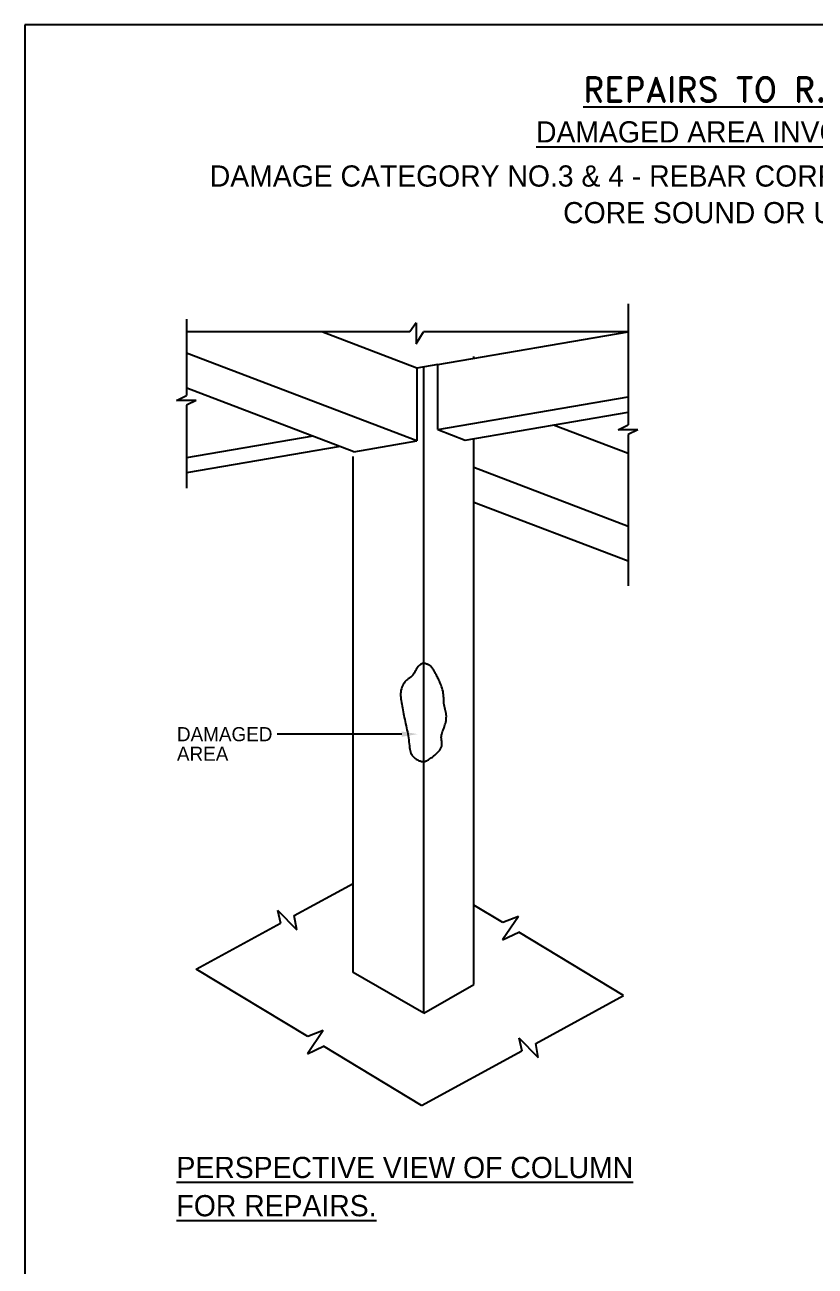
# Model space of a CAD drawing. Header units: millimetres. Extents: x -8855 to 105318, y -17958 to 67465.
# Drawn here: x 33696 to 42646, y 53411 to 67465 of the extents above; entities that cross this region are included whole.
import ezdxf

# ---------------------------------------------------------------- set-up
doc = ezdxf.new("R2010")
doc.units = ezdxf.units.MM
doc.header["$LTSCALE"] = 25
doc.layers.add('TEXT', color=2, linetype='Continuous')
doc.styles.add('ROMAND', font='romand.shx')
doc.styles.add('ROMANS', font='stylu.ttf')

msp = doc.modelspace()

# ---------------------------------------------------------------- linework, layer by layer
for p, q in [((33695.58156, 67465.18411), (33695.58156, 39229.87558)), ((53175.44123, 67465.18411), (33695.58156, 67465.18411)), ((40528.90729, 64306.62159), (40528.90729, 62937.33666)), ((35525.02459, 64133.23959), (35525.02459, 63269.10032)), ((38127.99001, 64092.90413), (38056.74448, 63988.04564)), ((38127.99001, 64092.90413), (38127.99001, 63853.47477)), ((38056.74448, 63988.04564), (35525.02459, 63988.04564)), ((38136.85817, 63578.50785), (37060.3677, 63988.04564)), ((38127.99001, 63853.47477), (38210.57564, 63988.04564)), ((40528.90729, 63988.04564), (38210.57564, 63988.04564)), ((38372.45824, 63618.84445), (40528.90729, 63988.04564)), ((38136.85817, 62753.93863), (35525.02459, 63747.57915)), ((38779.60113, 63688.55054), (38779.60113, 63711.21535)), ((38372.45824, 63618.84445), (38136.85817, 63578.50785)), ((38136.85817, 63578.50785), (38136.85817, 62753.93863)), ((38215.18142, 56275.30398), (38215.18142, 63591.91741)), ((38372.45824, 62882.64646), (38372.45824, 63618.84445)), ((35411.6345, 63213.08685), (35525.02459, 63269.10032)), ((37421.42783, 62631.45127), (35531.271, 63350.5386)), ((38372.45824, 62882.64646), (40528.90729, 63251.84765)), ((35634.67889, 63213.08685), (35411.6345, 63213.08685)), ((35634.67889, 63213.08685), (35525.02459, 63157.37493)), ((35525.02459, 63157.37493), (35525.02459, 62220.69107)), ((38683.35393, 62764.36995), (40528.90729, 63080.34334)), ((38372.45824, 62882.64646), (38683.35393, 62764.36995)), ((39684.32738, 62935.74455), (40528.90729, 62614.43433)), ((40415.5172, 62881.3232), (40528.90729, 62937.33666)), ((40638.56159, 62881.3232), (40415.5172, 62881.3232)), ((40638.56159, 62881.3232), (40528.90729, 62825.61128)), ((40528.90729, 62825.61128), (40528.90729, 61115.14921)), ((36957.5475, 62807.92894), (35525.02459, 62562.66965)), ((37268.44319, 62689.65243), (35525.02459, 62391.16533)), ((37421.42783, 62631.45127), (38136.85817, 62753.93863)), ((38779.60113, 56601.17185), (38779.60113, 62780.84824)), ((37415.18142, 56737.1842), (37415.18142, 62579.78031)), ((38779.60113, 62455.3675), (40528.90729, 61789.86511)), ((38779.60113, 62060.70331), (40528.90729, 61395.20093)), ((37964.6691, 59435.05367), (36552.49807, 59435.05367)), ((36747.66743, 57379.67403), (37415.18142, 57743.40062)), ((39108.6479, 57300.65015), (38779.60113, 57499.80411)), ((36558.58424, 57440.99059), (36775.40127, 57218.52005)), ((36558.58424, 57440.99059), (36590.30063, 57293.92528)), ((36775.40127, 57218.52005), (36747.66743, 57379.67403)), ((39284.84034, 57370.47785), (39106.55717, 57106.82131)), ((39284.84034, 57370.47785), (39108.6479, 57300.65015)), ((35637.23584, 56774.60283), (36590.30063, 57293.92528)), ((39106.55717, 57106.82131), (39288.5182, 57191.78452)), ((40473.8692, 56474.35656), (39288.5182, 57191.78452)), ((36899.78151, 56010.45317), (35637.23584, 56774.60283)), ((38215.18142, 56275.30398), (37415.18142, 56737.1842)), ((38215.18142, 56275.30398), (38779.60113, 56601.17185)), ((39481.01263, 55933.35168), (40473.8692, 56474.35656)), ((37075.97395, 56080.28087), (36897.69079, 55816.62432)), ((37075.97395, 56080.28087), (36899.78151, 56010.45317)), ((39291.92944, 55994.66824), (39508.74647, 55772.1977)), ((39291.92944, 55994.66824), (39323.64584, 55847.60293)), ((36897.69079, 55816.62432), (37079.65181, 55901.58754)), ((38189.7151, 55229.7271), (37079.65181, 55901.58754)), ((38189.7151, 55229.7271), (39323.64584, 55847.60293)), ((39508.74647, 55772.1977), (39481.01263, 55933.35168))]:
    msp.add_line(p, q)
at = {"color": 3}
msp.add_lwpolyline([(38343.46839, 60130.38844), (38338.43108, 60139.60918), (38333.16423, 60148.82993), (38327.74435, 60157.89785), (38322.24795, 60166.66011), (38316.75155, 60174.96388), (38311.33166, 60182.65633), (38306.0648, 60189.58463), (38301.02749, 60195.59594), (38296.26756, 60200.59158), (38291.71804, 60204.68933), (38287.28329, 60208.06114), (38282.86767, 60210.87894), (38278.37554, 60213.31467), (38273.71125, 60215.54026), (38268.77915, 60217.72763), (38263.4836, 60220.04874), (38257.75127, 60222.61819), (38251.5981, 60225.32137), (38245.06236, 60227.98634), (38238.1823, 60230.44117), (38230.99617, 60232.51393), (38223.54223, 60234.03268), (38215.85875, 60234.82548), (38207.98398, 60234.72041), (38199.95618, 60233.56464), (38191.8136, 60231.28174), (38183.59451, 60227.81441), (38175.33716, 60223.10534), (38167.0798, 60217.09721), (38158.86071, 60209.73272), (38150.71814, 60200.95455), (38142.69033, 60190.70538), (38134.806, 60179.01389), (38127.05556, 60166.25258), (38119.4199, 60152.87995), (38111.87989, 60139.35449), (38104.41639, 60126.13469), (38097.01028, 60113.67904), (38089.64242, 60102.44603), (38082.2937, 60092.89415), (38074.9386, 60085.31633), (38067.52611, 60079.34322), (38059.99885, 60074.43992), (38052.29943, 60070.07153), (38044.37046, 60065.70314), (38036.15455, 60060.79984), (38027.59433, 60054.82673), (38018.63239, 60047.24891), (38009.26875, 60037.65882), (37999.73295, 60026.15836), (37990.31192, 60012.97676), (37981.2926, 59998.34329), (37972.96192, 59982.48717), (37965.60682, 59965.63766), (37959.51424, 59948.02399), (37954.9711, 59929.87543), (37952.17827, 59911.38299), (37950.99227, 59892.5849), (37951.18355, 59873.48115), (37952.52258, 59854.07174), (37954.7798, 59834.35666), (37957.72566, 59814.33593), (37961.13062, 59794.00953), (37964.76513, 59773.37748), (37968.44428, 59752.44295), (37972.16168, 59731.22186), (37975.9556, 59709.73331), (37979.8643, 59687.99642), (37983.92603, 59666.03028), (37988.17905, 59643.854), (37992.66162, 59621.48668), (37997.41199, 59598.94743), (38002.44293, 59576.25535), (38007.66515, 59553.42954), (38012.96389, 59530.48911), (38018.22436, 59507.45317), (38023.33181, 59484.34081), (38028.17145, 59461.17114), (38032.62851, 59437.96326), (38036.58821, 59414.73628), (38039.98042, 59391.54432), (38042.91353, 59368.58161), (38045.54058, 59346.07739), (38048.0146, 59324.26091), (38050.48861, 59303.3614), (38053.11566, 59283.60813), (38056.04878, 59265.23032), (38059.44099, 59248.45722), (38063.41982, 59233.45123), (38068.01078, 59220.10725), (38073.21387, 59208.25337), (38079.02909, 59197.71765), (38085.45643, 59188.32816), (38092.4959, 59179.91295), (38100.1475, 59172.3001), (38108.41123, 59165.31768), (38117.25839, 59158.82558), (38126.54552, 59152.81108), (38136.10045, 59147.29328), (38145.75103, 59142.29128), (38155.32509, 59137.82418), (38164.65047, 59133.91109), (38173.55502, 59130.57111), (38181.86657, 59127.82336), (38189.46716, 59125.68373), (38196.45562, 59124.15543), (38202.98499, 59123.23845), (38209.20829, 59122.93279), (38215.27856, 59123.23845), (38221.34884, 59124.15543), (38227.57214, 59125.68373), (38234.10151, 59127.82336), (38241.08041, 59130.59022), (38248.61405, 59134.06392), (38256.79807, 59138.33998), (38265.72812, 59143.51392), (38275.49985, 59149.68125), (38286.2089, 59156.93749), (38297.95092, 59165.37817), (38310.82154, 59175.0988), (38324.81122, 59186.14395), (38339.48953, 59198.35443), (38354.32088, 59211.5201), (38368.76964, 59225.43082), (38382.30022, 59239.87644), (38394.37699, 59254.64683), (38404.46434, 59269.53184), (38412.02667, 59284.32133), (38416.71327, 59298.84655), (38418.9131, 59313.10432), (38419.20003, 59327.13285), (38418.14794, 59340.97034), (38416.33068, 59354.655), (38414.32213, 59368.22503), (38412.69617, 59381.71865), (38412.02665, 59395.17407), (38412.75674, 59408.63266), (38414.80673, 59422.14857), (38417.96621, 59435.77909), (38422.02475, 59449.58156), (38426.77193, 59463.61326), (38431.99734, 59477.93152), (38437.49055, 59492.59365), (38443.04116, 59507.65696), (38448.44829, 59523.15329), (38453.54936, 59539.01259), (38458.19134, 59555.13935), (38462.22118, 59571.43804), (38465.48587, 59587.81314), (38467.83236, 59604.16914), (38469.10763, 59620.41052), (38469.15865, 59636.44175), (38467.9057, 59652.20554), (38465.56239, 59667.79739), (38462.41567, 59683.35103), (38458.75247, 59699.00019), (38454.85971, 59714.87859), (38451.02435, 59731.11997), (38447.5333, 59747.85805), (38444.67351, 59765.22654), (38442.63946, 59783.31143), (38441.25579, 59802.00764), (38440.25471, 59821.16234), (38439.36839, 59840.6227), (38438.32905, 59860.23589), (38436.86887, 59879.84908), (38434.72004, 59899.30944), (38431.61477, 59918.46414), (38427.36813, 59937.17309), (38422.12678, 59955.34713), (38416.12028, 59972.90985), (38409.57816, 59989.78483), (38402.72998, 60005.89567), (38395.80529, 60021.16593), (38389.03363, 60035.51922), (38382.64454, 60048.87911), (38376.8102, 60061.2074), (38371.47322, 60072.6187), (38366.51881, 60083.26586), (38361.83221, 60093.30169), (38357.29864, 60102.87904), (38352.80333, 60112.15072), (38348.23151, 60121.26958)], close=True, dxfattribs=at)
msp.add_solid([(37964.6691, 59465.05367), (37964.6691, 59405.05367), (38144.6691, 59435.05367)])

# ---------------------------------------------------------------- texts
at = {"color": 7, "style": 'ROMANS'}
for s, p in [('DAMAGED', (35418.13155, 59354.36838)), ('AREA', (35418.13155, 59132.61131))]:
    msp.add_text(s, height=160, dxfattribs=at).set_placement(p)
at = {"layer": 'TEXT'}
for s, height, style, p in [('%%UREPAIRS TO R.C.C. COLUMNS', 280, 'ROMAND', (40018.76316, 66593.53193)), ('%%UDAMAGED AREA INVOLVING ONE CORNER', 240, 'ROMANS', (39485.22441, 66133.18001)), ('DAMAGE CATEGORY NO.3 & 4 - REBAR CORROSION SEVERE; CONCRETE', 240, 'ROMANS', (35790.87766, 65633.62792)), ('CORE SOUND OR UNSOUND.', 240, 'ROMANS', (39792.44081, 65218.79371)), ('%%UPERSPECTIVE VIEW OF COLUMN', 240, 'ROMANS', (35413.39791, 54408.81802)), ('%%UFOR REPAIRS.', 240, 'ROMANS', (35413.39791, 53976.02948))]:
    msp.add_text(s, height=height, dxfattribs=dict(at, style=style)).set_placement(p)

doc.saveas('drawing.dxf')
